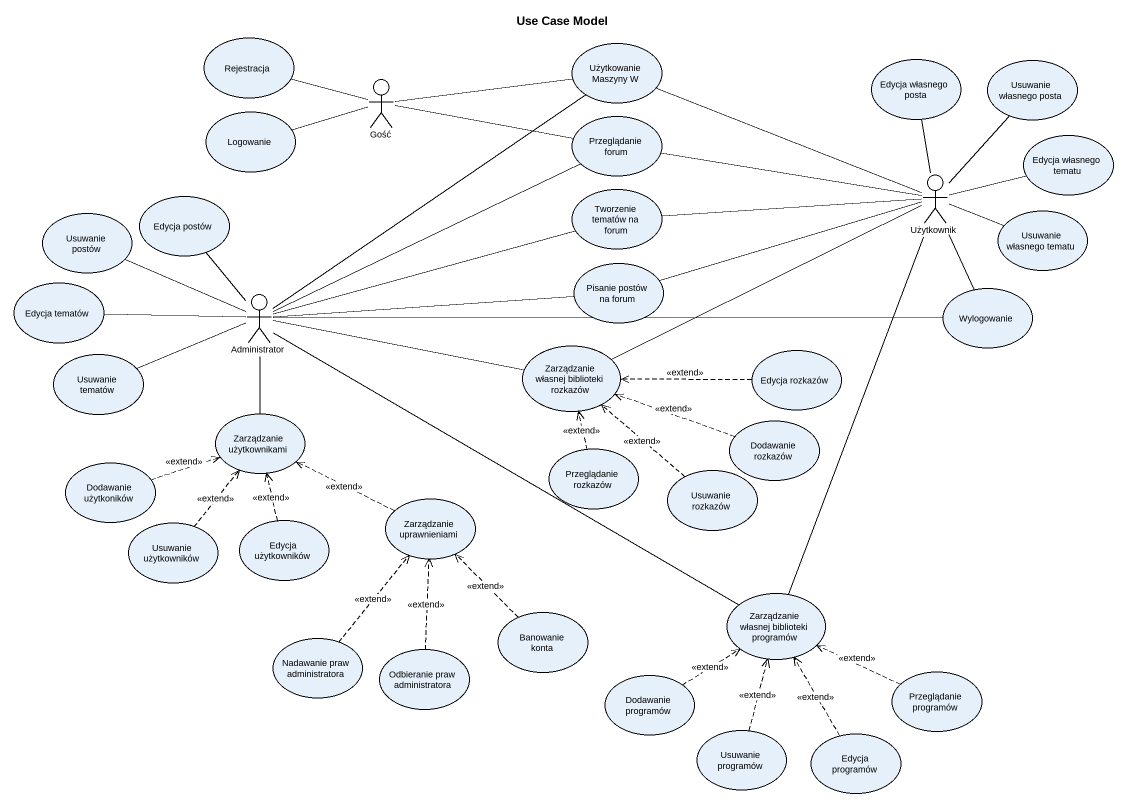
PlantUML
@startuml
title Use Case Model
usecase Rejestracja
usecase "Użytkowanie Maszyny W" as Użytkowanie_Maszyny_W
usecase "Edycja własnego posta" as Edycja_własnego_posta
usecase "Usuwanie własnego posta" as Usuwanie_własnego_posta
usecase Logowanie
actor Gość
usecase "Przeglądanie forum" as Przeglądanie_forum
usecase "Edycja własnego tematu" as Edycja_własnego_tematu
usecase "Tworzenie tematów na forum" as Tworzenie_tematów_na_forum
actor Użytkownik
usecase "Usuwanie postów" as Usuwanie_postów
usecase "Edycja postów" as Edycja_postów
usecase "Usuwanie własnego tematu" as Usuwanie_własnego_tematu
usecase "Pisanie postów na forum" as Pisanie_postów_na_forum
usecase "Edycja tematów" as Edycja_tematów
actor Administrator
usecase Wylogowanie
usecase "Zarządzanie własnej biblioteki rozkazów" as Zarządzanie_własnej
usecase "Usuwanie tematów" as Usuwanie_tematów
usecase "Edycja rozkazów" as Edycja_rozkazów
usecase "Zarządzanie użytkownikami" as Zarządzanie_użytkownikami
usecase "Dodawanie rozkazów" as Dodawanie_rozkazów
usecase "Dodawanie użytkoników" as Dodawanie_użytkoników
usecase "Przeglądanie rozkazów" as Przeglądanie_rozkazów
usecase "Zarządzanie uprawnieniami" as Zarządzanie_uprawnieniami
usecase "Usuwanie rozkazów" as Usuwanie_rozkazów
usecase "Usuwanie użytkowników" as Usuwanie_użytkowników
usecase "Edycja użytkowników" as Edycja_użytkowników
usecase "Banowanie konta" as Banowanie_konta
usecase "Zarządzanie własnej biblioteki programów" as Zarządzanie_własnej_2
usecase "Nadawanie praw administratora" as Nadawanie_praw
usecase "Odbieranie praw administratora" as Odbieranie_praw
usecase "Dodawanie programów" as Dodawanie_programów
usecase "Przeglądanie programów" as Przeglądanie_programów
usecase "Usuwanie programów" as Usuwanie_programów
usecase "Edycja programów" as Edycja_programów
Rejestracja -right- Gość
Logowanie -right- Gość
Gość -right- Użytkowanie_Maszyny_W
Gość -right- Przeglądanie_forum
Użytkownik -left- Użytkowanie_Maszyny_W
Użytkownik -up- Edycja_własnego_posta
Użytkownik -up- Usuwanie_własnego_posta
Użytkownik -left- Przeglądanie_forum
Użytkownik -right- Edycja_własnego_tematu
Użytkownik -left- Tworzenie_tematów_na_forum
Użytkownik -right- Usuwanie_własnego_tematu
Użytkownik -left- Pisanie_postów_na_forum
Użytkownik -- Zarządzanie_własnej_2
Administrator -up- Użytkowanie_Maszyny_W
Administrator -right- Przeglądanie_forum
Administrator -right- Tworzenie_tematów_na_forum
Administrator -left- Usuwanie_postów
Administrator -up- Edycja_postów
Administrator -right- Pisanie_postów_na_forum
Administrator -left- Edycja_tematów
Administrator -right- Zarządzanie_własnej
Administrator -left- Usuwanie_tematów
Administrator -- Zarządzanie_użytkownikami
Administrator -right- Zarządzanie_własnej_2
Wylogowanie -up- Użytkownik
Wylogowanie -left- Administrator
Zarządzanie_własnej -right- Użytkownik
Edycja_rozkazów .left.> Zarządzanie_własnej : <<extend>>
Dodawanie_rozkazów .left.> Zarządzanie_własnej : <<extend>>
Dodawanie_użytkoników .right.> Zarządzanie_użytkownikami : <<extend>>
Przeglądanie_rozkazów .up.> Zarządzanie_własnej : <<extend>>
Zarządzanie_uprawnieniami .left.> Zarządzanie_użytkownikami : <<extend>>
Usuwanie_rozkazów .up.> Zarządzanie_własnej : <<extend>>
Usuwanie_użytkowników .up.> Zarządzanie_użytkownikami : <<extend>>
Edycja_użytkowników .up.> Zarządzanie_użytkownikami : <<extend>>
Banowanie_konta .up.> Zarządzanie_uprawnieniami : <<extend>>
Nadawanie_praw .up.> Zarządzanie_uprawnieniami : <<extend>>
Odbieranie_praw .up.> Zarządzanie_uprawnieniami : <<extend>>
Dodawanie_programów .up.> Zarządzanie_własnej_2 : <<extend>>
Przeglądanie_programów .left.> Zarządzanie_własnej_2 : <<extend>>
Usuwanie_programów .up.> Zarządzanie_własnej_2 : <<extend>>
Edycja_programów .up.> Zarządzanie_własnej_2 : <<extend>>
@enduml
